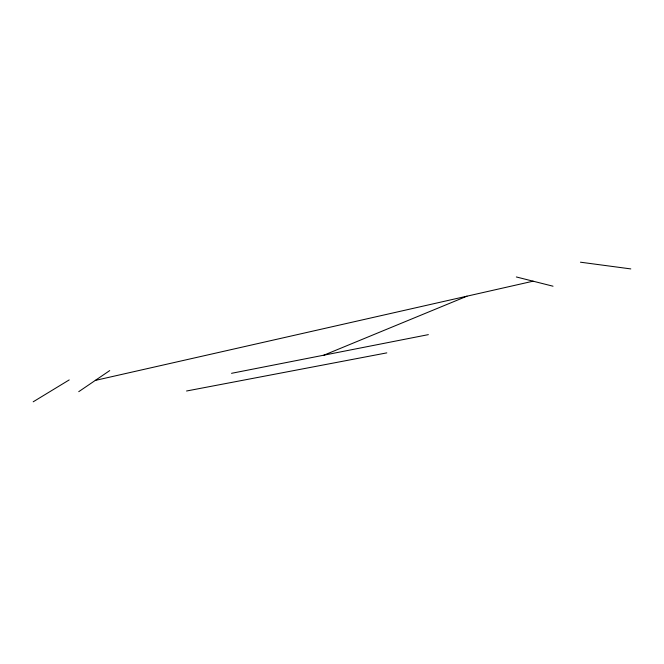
<?xml version="1.0" encoding="UTF-8"?>
<svg xmlns="http://www.w3.org/2000/svg" width="664" height="664" viewBox="0 0 664 664"><rect width="100%" height="100%" fill="white"/><g stroke="black" fill="none" stroke-linecap="round" stroke-linejoin="round"><path stroke-width="1" d="M78.75 391.669L109.734 370.587M33.2 401.803L69.205 379.916M323.883 355.174L467.008 296.169M95.309 380.406L533.117 281.187M231.528 373.317L428.355 334.639M186.542 391.005L386.805 352.874M580.452 262.197L630.8 268.912M516.343 276.963L553.029 286.209"/></g></svg>
